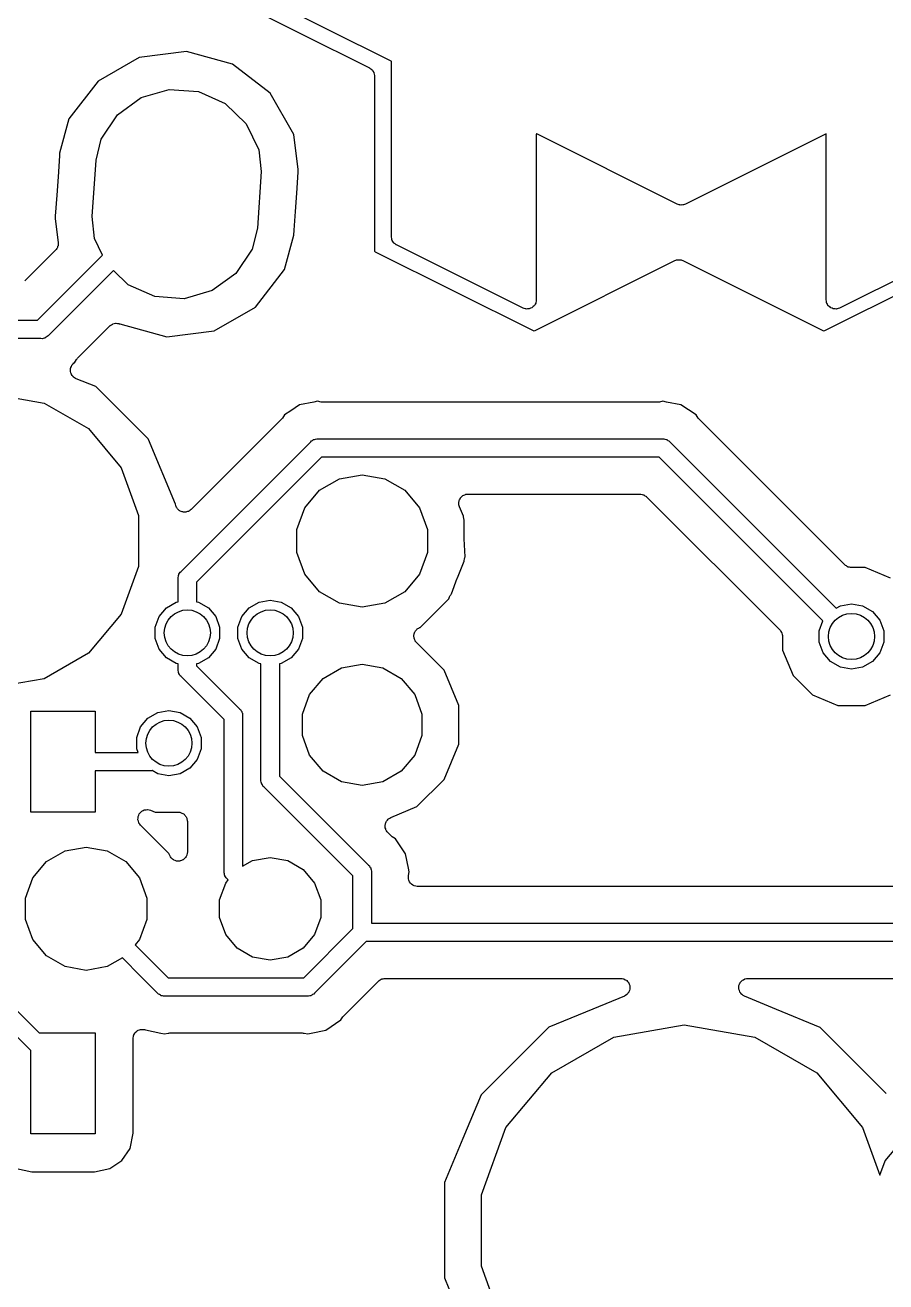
# Model space of a CAD drawing. Extents: x 240.1 to 314.9, y -176.2 to -102.8.
# Drawn here: x 287.45 to 299.33, y -158.82 to -141.47 of the extents above; entities that cross this region are included whole.
import ezdxf

# ---------------------------------------------------------------- set-up
doc = ezdxf.new("R2010")
doc.units = 0
doc.header["$MEASUREMENT"] = 0
doc.layers.add('BLACK', color=7, linetype='CONTINUOUS')

msp = doc.modelspace()

# ---------------------------------------------------------------- linework, layer by layer
at = {"layer": 'BLACK', "linetype": 'CONTINUOUS'}
for p, q in [((290.279, -141.095), (292.2, -142.055)), ((292.5, -141.964), (290.574, -141.001)), ((289.024, -141.914), (288.454, -142.241)), ((289.676, -141.831), (289.024, -141.914)), ((290.31, -142.003), (289.676, -141.831)), ((292.501, -141.965), (292.5, -141.964)), ((292.503, -141.966), (292.501, -141.965)), ((292.503, -141.972), (292.503, -141.966)), ((292.503, -144.388), (292.503, -141.972)), ((290.829, -142.404), (290.31, -142.003)), ((292.2, -142.055), (292.203, -142.057)), ((292.203, -142.057), (292.207, -142.059)), ((292.207, -142.059), (292.221, -142.07)), ((292.221, -142.07), (292.235, -142.081)), ((292.235, -142.081), (292.237, -142.084)), ((292.237, -142.084), (292.24, -142.087)), ((292.24, -142.087), (292.249, -142.103)), ((292.249, -142.103), (292.26, -142.118)), ((292.26, -142.118), (292.26, -142.122)), ((292.26, -142.122), (292.262, -142.125)), ((292.262, -142.125), (292.266, -142.143)), ((292.266, -142.143), (292.27, -142.161)), ((292.27, -142.161), (292.269, -142.165)), ((292.269, -142.165), (292.27, -142.168)), ((288.454, -142.241), (288.053, -142.76)), ((292.27, -142.168), (292.27, -144.577)), ((288.724, -142.705), (289.05, -142.467)), ((289.05, -142.467), (289.438, -142.356)), ((289.438, -142.356), (289.84, -142.384)), ((289.84, -142.384), (290.208, -142.547)), ((291.156, -142.974), (290.829, -142.404)), ((290.208, -142.547), (290.498, -142.827)), ((288.053, -142.76), (287.924, -143.234)), ((288.499, -143.039), (288.724, -142.705)), ((290.498, -142.827), (290.675, -143.189)), ((291.218, -143.461), (291.156, -142.974)), ((294.504, -142.967), (294.503, -142.975)), ((294.503, -142.975), (294.503, -145.261)), ((294.509, -142.969), (294.504, -142.967)), ((296.447, -143.938), (294.509, -142.969)), ((298.496, -142.97), (296.56, -143.938)), ((298.503, -142.967), (298.496, -142.97)), ((298.503, -142.972), (298.503, -142.967)), ((298.503, -145.261), (298.503, -142.972)), ((288.427, -143.332), (288.499, -143.039)), ((290.675, -143.189), (290.707, -143.489)), ((287.922, -143.27), (287.902, -143.56)), ((287.924, -143.234), (287.922, -143.27)), ((287.922, -143.27), (287.922, -143.27)), ((288.373, -144.111), (288.427, -143.332)), ((290.707, -143.489), (290.653, -144.268)), ((291.196, -143.787), (291.216, -143.497)), ((291.216, -143.497), (291.218, -143.461)), ((291.216, -143.497), (291.216, -143.497)), ((287.902, -143.56), (287.884, -143.813)), ((287.884, -143.813), (287.864, -144.103)), ((287.884, -143.813), (287.884, -143.813)), ((291.178, -144.04), (291.196, -143.787)), ((291.196, -143.787), (291.196, -143.787)), ((291.161, -144.297), (291.178, -144.04)), ((291.178, -144.04), (291.178, -144.04)), ((296.461, -143.942), (296.447, -143.938)), ((296.474, -143.948), (296.461, -143.942)), ((296.482, -143.948), (296.474, -143.948)), ((296.489, -143.95), (296.482, -143.948)), ((296.503, -143.949), (296.489, -143.95)), ((296.518, -143.95), (296.503, -143.949)), ((296.525, -143.948), (296.518, -143.95)), ((296.533, -143.948), (296.525, -143.948)), ((296.546, -143.942), (296.533, -143.948)), ((296.56, -143.938), (296.546, -143.942)), ((287.864, -144.103), (287.862, -144.139)), ((287.862, -144.139), (287.904, -144.468)), ((287.864, -144.103), (287.864, -144.103)), ((288.405, -144.411), (288.373, -144.111)), ((288.518, -144.643), (288.405, -144.411)), ((290.653, -144.268), (290.581, -144.561)), ((291.027, -144.84), (291.156, -144.366)), ((291.156, -144.366), (291.161, -144.297)), ((292.504, -144.391), (292.503, -144.388)), ((292.504, -144.395), (292.504, -144.391)), ((292.508, -144.413), (292.504, -144.395)), ((292.511, -144.431), (292.508, -144.413)), ((287.868, -144.574), (287.445, -144.997)), ((287.876, -144.563), (287.868, -144.574)), ((287.885, -144.553), (287.876, -144.563)), ((287.888, -144.545), (287.885, -144.553)), ((287.893, -144.538), (287.888, -144.545)), ((287.897, -144.525), (287.893, -144.538)), ((287.902, -144.512), (287.897, -144.525)), ((287.905, -144.495), (287.902, -144.504)), ((287.902, -144.504), (287.902, -144.512)), ((287.904, -144.468), (287.903, -144.482)), ((287.903, -144.482), (287.905, -144.495)), ((290.581, -144.561), (290.356, -144.895)), ((292.27, -144.577), (292.272, -144.589)), ((292.272, -144.589), (292.273, -144.59)), ((292.273, -144.59), (292.279, -144.595)), ((292.279, -144.595), (294.459, -145.684)), ((292.513, -144.434), (292.511, -144.431)), ((292.514, -144.438), (292.513, -144.434)), ((292.524, -144.453), (292.514, -144.438)), ((292.533, -144.469), (292.524, -144.453)), ((292.536, -144.472), (292.533, -144.469)), ((292.538, -144.475), (292.536, -144.472)), ((292.553, -144.486), (292.538, -144.475)), ((292.567, -144.498), (292.553, -144.486)), ((292.571, -144.499), (292.567, -144.498)), ((292.574, -144.501), (292.571, -144.499)), ((294.32, -145.374), (292.574, -144.501)), ((298.485, -145.682), (300.659, -144.596)), ((300.433, -144.501), (298.687, -145.374)), ((287.618, -145.542), (288.518, -144.643)), ((294.485, -145.682), (296.413, -144.718)), ((296.413, -144.718), (296.427, -144.714)), ((296.427, -144.714), (296.44, -144.708)), ((296.44, -144.708), (296.448, -144.708)), ((296.448, -144.708), (296.455, -144.706)), ((296.455, -144.706), (296.47, -144.707)), ((296.47, -144.707), (296.485, -144.706)), ((296.485, -144.706), (296.492, -144.708)), ((296.492, -144.708), (296.5, -144.708)), ((296.5, -144.708), (296.513, -144.714)), ((296.513, -144.714), (296.527, -144.718)), ((296.527, -144.718), (298.459, -145.684)), ((288.666, -144.854), (287.765, -145.755)), ((288.872, -145.053), (288.666, -144.854)), ((290.356, -144.895), (290.03, -145.133)), ((290.626, -145.359), (291.027, -144.84)), ((289.24, -145.216), (288.872, -145.053)), ((289.642, -145.244), (289.24, -145.216)), ((290.03, -145.133), (289.642, -145.244)), ((294.5, -145.279), (294.498, -145.297)), ((294.503, -145.261), (294.5, -145.279)), ((298.507, -145.279), (298.503, -145.261)), ((298.509, -145.297), (298.507, -145.279)), ((290.056, -145.686), (290.626, -145.359)), ((294.337, -145.379), (294.32, -145.374)), ((294.354, -145.386), (294.337, -145.379)), ((294.358, -145.386), (294.354, -145.386)), ((294.362, -145.387), (294.358, -145.386)), ((294.38, -145.386), (294.362, -145.387)), ((294.399, -145.386), (294.38, -145.386)), ((294.402, -145.384), (294.399, -145.386)), ((294.406, -145.384), (294.402, -145.384)), ((294.423, -145.377), (294.406, -145.384)), ((294.44, -145.371), (294.423, -145.377)), ((294.443, -145.368), (294.44, -145.371)), ((294.446, -145.367), (294.443, -145.368)), ((294.46, -145.354), (294.446, -145.367)), ((294.474, -145.342), (294.46, -145.354)), ((294.476, -145.339), (294.474, -145.342)), ((294.478, -145.336), (294.476, -145.339)), ((294.487, -145.32), (294.478, -145.336)), ((294.496, -145.304), (294.487, -145.32)), ((294.498, -145.297), (294.496, -145.3)), ((294.496, -145.3), (294.496, -145.304)), ((298.51, -145.3), (298.509, -145.297)), ((298.511, -145.304), (298.51, -145.3)), ((298.52, -145.32), (298.511, -145.304)), ((298.528, -145.336), (298.52, -145.32)), ((298.531, -145.339), (298.528, -145.336)), ((298.533, -145.342), (298.531, -145.339)), ((298.547, -145.354), (298.533, -145.342)), ((298.561, -145.367), (298.547, -145.354)), ((298.564, -145.368), (298.561, -145.367)), ((298.567, -145.371), (298.564, -145.368)), ((298.584, -145.377), (298.567, -145.371)), ((298.601, -145.384), (298.584, -145.377)), ((298.605, -145.384), (298.601, -145.384)), ((298.608, -145.386), (298.605, -145.384)), ((298.627, -145.386), (298.608, -145.386)), ((298.645, -145.387), (298.627, -145.386)), ((298.649, -145.386), (298.645, -145.387)), ((298.653, -145.386), (298.649, -145.386)), ((298.67, -145.379), (298.653, -145.386)), ((298.687, -145.374), (298.67, -145.379)), ((286.137, -145.542), (287.618, -145.542)), ((288.173, -146.065), (288.618, -145.62)), ((288.618, -145.62), (288.621, -145.618)), ((288.621, -145.618), (288.623, -145.616)), ((288.623, -145.616), (288.639, -145.605)), ((288.639, -145.605), (288.654, -145.594)), ((288.654, -145.594), (288.657, -145.594)), ((288.657, -145.594), (288.66, -145.592)), ((288.66, -145.592), (288.679, -145.588)), ((288.679, -145.588), (288.697, -145.583)), ((288.697, -145.583), (288.7, -145.583)), ((288.7, -145.583), (288.703, -145.583)), ((288.703, -145.583), (288.722, -145.585)), ((288.722, -145.585), (288.741, -145.587)), ((288.741, -145.587), (288.744, -145.588)), ((288.744, -145.588), (288.747, -145.589)), ((288.747, -145.589), (288.755, -145.593)), ((288.755, -145.593), (289.404, -145.769)), ((287.665, -145.796), (286.184, -145.796)), ((287.682, -145.797), (287.665, -145.796)), ((287.698, -145.793), (287.682, -145.797)), ((287.715, -145.79), (287.698, -145.793)), ((287.72, -145.787), (287.715, -145.79)), ((287.726, -145.786), (287.72, -145.787)), ((287.739, -145.776), (287.726, -145.786)), ((287.754, -145.768), (287.739, -145.776)), ((287.765, -145.755), (287.754, -145.768)), ((289.404, -145.769), (290.056, -145.686)), ((294.459, -145.684), (294.466, -145.686)), ((294.466, -145.686), (294.485, -145.682)), ((298.459, -145.684), (298.466, -145.686)), ((298.466, -145.686), (298.485, -145.682)), ((288.096, -146.161), (288.098, -146.157)), ((288.098, -146.157), (288.111, -146.145)), ((288.111, -146.145), (288.122, -146.132)), ((288.122, -146.132), (288.126, -146.129)), ((288.126, -146.129), (288.128, -146.128)), ((288.128, -146.128), (288.157, -146.084)), ((288.157, -146.084), (288.166, -146.075)), ((288.166, -146.075), (288.173, -146.065)), ((288.074, -146.24), (288.076, -146.223)), ((288.075, -146.245), (288.074, -146.24)), ((288.075, -146.249), (288.075, -146.245)), ((288.08, -146.266), (288.075, -146.249)), ((288.076, -146.205), (288.078, -146.201)), ((288.076, -146.223), (288.076, -146.205)), ((288.078, -146.196), (288.086, -146.181)), ((288.078, -146.201), (288.078, -146.196)), ((288.084, -146.283), (288.08, -146.266)), ((288.087, -146.287), (288.084, -146.283)), ((288.086, -146.181), (288.093, -146.164)), ((288.088, -146.291), (288.087, -146.287)), ((288.099, -146.305), (288.088, -146.291)), ((288.093, -146.164), (288.096, -146.161)), ((288.109, -146.32), (288.099, -146.305)), ((288.112, -146.322), (288.109, -146.32)), ((288.115, -146.326), (288.112, -146.322)), ((288.13, -146.335), (288.115, -146.326)), ((288.144, -146.346), (288.13, -146.335)), ((288.149, -146.347), (288.144, -146.346)), ((288.153, -146.349), (288.149, -146.347)), ((288.424, -146.459), (288.153, -146.349)), ((288.43, -146.463), (288.424, -146.459)), ((288.432, -146.464), (288.43, -146.463)), ((289.146, -147.178), (288.432, -146.464)), ((287.02, -146.565), (287.712, -146.687)), ((291.434, -146.671), (291.237, -146.71)), ((291.485, -146.661), (291.434, -146.671)), ((291.434, -146.671), (291.434, -146.671)), ((291.535, -146.671), (291.485, -146.661)), ((291.547, -146.671), (291.535, -146.671)), ((291.56, -146.673), (291.547, -146.671)), ((296.176, -146.673), (291.56, -146.673)), ((296.188, -146.671), (296.176, -146.673)), ((296.201, -146.671), (296.188, -146.671)), ((296.251, -146.661), (296.201, -146.671)), ((296.301, -146.671), (296.251, -146.661)), ((296.499, -146.71), (296.301, -146.671)), ((296.301, -146.671), (296.301, -146.671)), ((287.712, -146.687), (288.321, -147.039)), ((291.027, -146.85), (290.998, -146.893)), ((291.113, -146.793), (291.027, -146.85)), ((291.237, -146.71), (291.113, -146.793)), ((296.709, -146.85), (296.499, -146.71)), ((296.737, -146.893), (296.709, -146.85)), ((290.983, -146.912), (289.738, -148.156)), ((290.99, -146.902), (290.983, -146.912)), ((290.998, -146.893), (290.99, -146.902)), ((296.746, -146.902), (296.737, -146.893)), ((296.753, -146.912), (296.746, -146.902)), ((298.761, -148.92), (296.753, -146.912)), ((288.321, -147.039), (288.773, -147.578)), ((289.147, -147.18), (289.146, -147.178)), ((289.151, -147.187), (289.147, -147.18)), ((289.522, -148.082), (289.151, -147.187)), ((291.416, -147.201), (291.43, -147.191)), ((291.43, -147.191), (291.436, -147.19)), ((291.436, -147.19), (291.441, -147.187)), ((291.441, -147.187), (291.457, -147.184)), ((291.457, -147.184), (291.473, -147.18)), ((291.473, -147.18), (291.49, -147.181)), ((291.49, -147.181), (296.246, -147.181)), ((296.246, -147.181), (296.262, -147.18)), ((296.262, -147.18), (296.279, -147.184)), ((296.279, -147.184), (296.295, -147.187)), ((296.295, -147.187), (296.3, -147.19)), ((296.3, -147.19), (296.306, -147.191)), ((296.306, -147.191), (296.319, -147.201)), ((289.601, -149.012), (291.391, -147.222)), ((291.391, -147.222), (291.402, -147.209)), ((291.402, -147.209), (291.416, -147.201)), ((296.319, -147.201), (296.334, -147.209)), ((296.334, -147.209), (296.345, -147.222)), ((296.345, -147.222), (298.641, -149.519)), ((291.537, -147.435), (289.814, -149.158)), ((296.198, -147.435), (291.537, -147.435)), ((298.458, -149.695), (296.198, -147.435)), ((288.773, -147.578), (289.014, -148.238)), ((291.787, -147.73), (292.1, -147.675)), ((292.1, -147.675), (292.413, -147.73)), ((291.308, -148.133), (291.512, -147.889)), ((291.512, -147.889), (291.787, -147.73)), ((292.413, -147.73), (292.688, -147.889)), ((292.688, -147.889), (292.892, -148.133)), ((293.433, -148.076), (293.434, -148.062)), ((293.434, -148.048), (293.437, -148.04)), ((293.434, -148.062), (293.434, -148.048)), ((293.437, -148.04), (293.438, -148.032)), ((293.438, -148.032), (293.445, -148.02)), ((293.445, -148.02), (293.45, -148.007)), ((293.45, -148.007), (293.455, -148)), ((293.455, -148), (293.459, -147.993)), ((293.459, -147.993), (293.469, -147.983)), ((293.469, -147.983), (293.478, -147.973)), ((293.478, -147.973), (293.485, -147.969)), ((293.485, -147.969), (293.491, -147.963)), ((293.491, -147.963), (293.504, -147.958)), ((293.504, -147.958), (293.516, -147.951)), ((293.516, -147.951), (293.524, -147.949)), ((293.524, -147.949), (293.532, -147.946)), ((293.532, -147.946), (293.546, -147.946)), ((293.546, -147.946), (293.559, -147.943)), ((293.559, -147.943), (295.935, -147.943)), ((295.935, -147.943), (295.941, -147.944)), ((295.941, -147.944), (295.947, -147.944)), ((295.947, -147.944), (295.963, -147.948)), ((295.963, -147.948), (295.979, -147.951)), ((295.979, -147.951), (295.984, -147.954)), ((295.984, -147.954), (295.989, -147.955)), ((295.989, -147.955), (296.003, -147.965)), ((296.003, -147.965), (296.017, -147.973)), ((296.017, -147.973), (296.021, -147.977)), ((296.021, -147.977), (296.025, -147.98)), ((296.025, -147.98), (297.863, -149.818)), ((289.014, -148.238), (289.014, -148.942)), ((289.526, -148.101), (289.522, -148.082)), ((289.527, -148.103), (289.526, -148.101)), ((289.527, -148.105), (289.527, -148.103)), ((289.531, -148.115), (289.527, -148.105)), ((289.539, -148.127), (289.531, -148.115)), ((289.545, -148.139), (289.539, -148.127)), ((289.551, -148.145), (289.545, -148.139)), ((289.555, -148.152), (289.551, -148.145)), ((289.566, -148.161), (289.555, -148.152)), ((289.576, -148.171), (289.566, -148.161)), ((289.583, -148.174), (289.576, -148.171)), ((289.59, -148.179), (289.583, -148.174)), ((289.603, -148.183), (289.59, -148.179)), ((289.616, -148.189), (289.603, -148.183)), ((289.624, -148.19), (289.616, -148.189)), ((289.632, -148.192), (289.624, -148.19)), ((289.646, -148.192), (289.632, -148.192)), ((289.66, -148.193), (289.646, -148.192)), ((289.668, -148.191), (289.66, -148.193)), ((289.676, -148.19), (289.668, -148.191)), ((289.689, -148.185), (289.676, -148.19)), ((289.702, -148.182), (289.689, -148.185)), ((289.709, -148.177), (289.702, -148.182)), ((289.717, -148.174), (289.709, -148.177)), ((289.727, -148.164), (289.717, -148.174)), ((289.738, -148.156), (289.727, -148.164)), ((291.199, -148.431), (291.308, -148.133)), ((292.892, -148.133), (293.001, -148.431)), ((293.434, -148.084), (293.433, -148.076)), ((293.434, -148.092), (293.434, -148.084)), ((293.439, -148.105), (293.434, -148.092)), ((293.442, -148.119), (293.439, -148.105)), ((293.496, -148.248), (293.442, -148.119)), ((293.496, -148.259), (293.496, -148.248)), ((293.501, -148.28), (293.496, -148.259)), ((293.496, -148.259), (293.496, -148.259)), ((293.496, -148.259), (293.496, -148.259)), ((293.506, -148.302), (293.501, -148.28)), ((293.509, -148.31), (293.506, -148.302)), ((293.506, -148.302), (293.506, -148.302)), ((293.506, -148.302), (293.506, -148.302)), ((293.509, -148.558), (293.509, -148.31)), ((291.199, -148.749), (291.199, -148.431)), ((293.001, -148.431), (293.001, -148.749)), ((293.509, -148.56), (293.509, -148.558)), ((293.509, -148.563), (293.509, -148.56)), ((293.519, -148.811), (293.509, -148.563)), ((291.308, -149.047), (291.199, -148.749)), ((293.001, -148.749), (292.892, -149.047)), ((293.414, -149.099), (293.509, -148.87)), ((293.509, -148.862), (293.513, -148.84)), ((293.509, -148.87), (293.509, -148.862)), ((293.509, -148.862), (293.509, -148.862)), ((293.509, -148.862), (293.509, -148.862)), ((293.513, -148.84), (293.517, -148.819)), ((293.517, -148.819), (293.519, -148.811)), ((293.517, -148.819), (293.517, -148.819)), ((293.517, -148.819), (293.517, -148.819)), ((298.766, -148.924), (298.761, -148.92)), ((298.769, -148.928), (298.766, -148.924)), ((298.784, -148.936), (298.769, -148.928)), ((289.014, -148.942), (288.773, -149.602)), ((289.559, -149.095), (289.563, -149.078)), ((289.56, -149.111), (289.559, -149.095)), ((289.563, -149.078), (289.566, -149.062)), ((289.566, -149.062), (289.569, -149.057)), ((289.569, -149.057), (289.57, -149.051)), ((289.57, -149.051), (289.58, -149.037)), ((289.58, -149.037), (289.588, -149.023)), ((289.588, -149.023), (289.601, -149.012)), ((291.512, -149.291), (291.308, -149.047)), ((292.892, -149.047), (292.688, -149.291)), ((293.333, -149.321), (293.412, -149.104)), ((293.412, -149.104), (293.413, -149.102)), ((293.413, -149.102), (293.414, -149.099)), ((298.797, -148.946), (298.784, -148.936)), ((298.803, -148.947), (298.797, -148.946)), ((298.808, -148.95), (298.803, -148.947)), ((298.824, -148.953), (298.808, -148.95)), ((298.84, -148.957), (298.824, -148.953)), ((298.846, -148.957), (298.84, -148.957)), ((298.851, -148.957), (298.846, -148.957)), ((299.042, -148.957), (298.851, -148.957)), ((299.393, -149.103), (299.042, -148.957)), ((289.56, -149.22), (289.56, -149.111)), ((289.56, -149.431), (289.56, -149.22)), ((289.56, -149.22), (289.56, -149.22)), ((289.814, -149.158), (289.814, -149.431)), ((289.397, -149.514), (289.533, -149.436)), ((289.533, -149.436), (289.56, -149.431)), ((289.814, -149.431), (289.841, -149.436)), ((289.841, -149.436), (289.977, -149.514)), ((290.54, -149.514), (290.676, -149.436)), ((290.676, -149.436), (290.83, -149.409)), ((290.83, -149.409), (290.984, -149.436)), ((290.984, -149.436), (291.12, -149.514)), ((291.787, -149.45), (291.512, -149.291)), ((292.1, -149.505), (291.787, -149.45)), ((292.413, -149.45), (292.1, -149.505)), ((292.688, -149.291), (292.413, -149.45)), ((292.898, -149.784), (293.294, -149.388)), ((293.294, -149.388), (293.306, -149.361)), ((293.306, -149.361), (293.311, -149.353)), ((293.311, -149.353), (293.315, -149.343)), ((293.315, -149.343), (293.323, -149.334)), ((293.323, -149.334), (293.329, -149.324)), ((293.329, -149.324), (293.333, -149.321)), ((288.773, -149.602), (288.321, -150.141)), ((289.296, -149.634), (289.397, -149.514)), ((289.977, -149.514), (290.078, -149.634)), ((290.439, -149.634), (290.54, -149.514)), ((291.12, -149.514), (291.221, -149.634)), ((298.641, -149.519), (298.699, -149.486)), ((298.699, -149.486), (298.853, -149.459)), ((298.853, -149.459), (299.007, -149.486)), ((299.007, -149.486), (299.143, -149.564)), ((299.143, -149.564), (299.244, -149.684)), ((289.243, -149.782), (289.296, -149.634)), ((289.243, -149.938), (289.243, -149.782)), ((290.078, -149.634), (290.131, -149.782)), ((290.131, -149.782), (290.131, -149.938)), ((290.385, -149.782), (290.439, -149.634)), ((290.385, -149.938), (290.385, -149.782)), ((291.221, -149.634), (291.274, -149.782)), ((291.274, -149.782), (291.274, -149.938)), ((292.861, -149.806), (292.867, -149.8)), ((292.867, -149.8), (292.88, -149.795)), ((292.88, -149.795), (292.891, -149.787)), ((292.891, -149.787), (292.898, -149.784)), ((298.409, -149.832), (298.458, -149.695)), ((299.244, -149.684), (299.298, -149.832)), ((289.296, -150.086), (289.243, -149.938)), ((290.131, -149.938), (290.078, -150.086)), ((290.439, -150.086), (290.385, -149.938)), ((291.274, -149.938), (291.221, -150.086)), ((292.813, -149.916), (292.815, -149.902)), ((292.816, -149.924), (292.813, -149.916)), ((292.814, -149.888), (292.817, -149.88)), ((292.815, -149.902), (292.814, -149.888)), ((292.816, -149.932), (292.816, -149.924)), ((292.821, -149.945), (292.816, -149.932)), ((292.817, -149.872), (292.823, -149.859)), ((292.817, -149.88), (292.817, -149.872)), ((292.825, -149.958), (292.821, -149.945)), ((292.823, -149.859), (292.827, -149.846)), ((292.83, -149.965), (292.825, -149.958)), ((292.827, -149.846), (292.832, -149.839)), ((292.833, -149.973), (292.83, -149.965)), ((292.832, -149.839), (292.836, -149.832)), ((292.842, -149.983), (292.833, -149.973)), ((292.836, -149.832), (292.846, -149.822)), ((292.846, -149.822), (292.854, -149.811)), ((292.854, -149.811), (292.861, -149.806)), ((297.863, -149.818), (297.867, -149.823)), ((297.867, -149.823), (297.871, -149.826)), ((297.871, -149.826), (297.879, -149.841)), ((297.879, -149.841), (297.889, -149.854)), ((297.889, -149.854), (297.89, -149.86)), ((297.89, -149.86), (297.893, -149.865)), ((297.893, -149.865), (297.896, -149.881)), ((297.896, -149.881), (297.9, -149.897)), ((297.9, -149.897), (297.9, -149.903)), ((297.9, -149.903), (297.9, -149.908)), ((297.9, -149.908), (297.9, -150.099)), ((298.409, -149.988), (298.409, -149.832)), ((299.298, -149.832), (299.298, -149.988)), ((288.321, -150.141), (287.712, -150.493)), ((289.397, -150.206), (289.296, -150.086)), ((290.078, -150.086), (289.977, -150.206)), ((290.54, -150.206), (290.439, -150.086)), ((291.221, -150.086), (291.12, -150.206)), ((292.85, -149.994), (292.842, -149.983)), ((293.23, -150.375), (292.85, -149.994)), ((297.9, -150.099), (298.046, -150.45)), ((298.462, -150.136), (298.409, -149.988)), ((298.563, -150.256), (298.462, -150.136)), ((299.244, -150.136), (299.143, -150.256)), ((299.298, -149.988), (299.244, -150.136)), ((289.533, -150.284), (289.397, -150.206)), ((289.56, -150.289), (289.533, -150.284)), ((289.56, -150.362), (289.56, -150.289)), ((289.841, -150.284), (289.814, -150.289)), ((289.814, -150.289), (289.814, -150.315)), ((289.814, -150.315), (290.408, -150.909)), ((289.977, -150.206), (289.841, -150.284)), ((290.676, -150.284), (290.54, -150.206)), ((290.703, -150.289), (290.676, -150.284)), ((290.703, -151.886), (290.703, -150.289)), ((290.984, -150.284), (290.957, -150.289)), ((290.957, -150.289), (290.957, -151.839)), ((291.12, -150.206), (290.984, -150.284)), ((291.813, -150.342), (292.1, -150.292)), ((292.1, -150.292), (292.387, -150.342)), ((298.699, -150.334), (298.563, -150.256)), ((299.143, -150.256), (299.007, -150.334)), ((287.712, -150.493), (287.02, -150.615)), ((289.559, -150.379), (289.56, -150.362)), ((289.563, -150.396), (289.559, -150.379)), ((289.566, -150.412), (289.563, -150.396)), ((289.569, -150.417), (289.566, -150.412)), ((289.57, -150.422), (289.569, -150.417)), ((289.58, -150.436), (289.57, -150.422)), ((289.588, -150.451), (289.58, -150.436)), ((289.601, -150.462), (289.588, -150.451)), ((290.195, -151.056), (289.601, -150.462)), ((291.374, -150.711), (291.561, -150.488)), ((291.561, -150.488), (291.813, -150.342)), ((292.387, -150.342), (292.639, -150.488)), ((292.639, -150.488), (292.826, -150.711)), ((293.433, -150.865), (293.23, -150.375)), ((298.046, -150.45), (298.313, -150.717)), ((298.853, -150.361), (298.699, -150.334)), ((299.007, -150.334), (298.853, -150.361)), ((291.274, -150.984), (291.374, -150.711)), ((292.826, -150.711), (292.925, -150.984)), ((298.313, -150.717), (298.664, -150.862)), ((299.042, -150.862), (299.393, -150.717)), ((287.528, -152.337), (287.528, -150.939)), ((287.528, -150.939), (288.417, -150.939)), ((288.417, -150.939), (288.417, -151.511)), ((289.143, -151.038), (289.279, -150.96)), ((289.279, -150.96), (289.433, -150.933)), ((289.433, -150.933), (289.587, -150.96)), ((289.587, -150.96), (289.723, -151.038)), ((290.408, -150.909), (290.421, -150.92)), ((290.421, -150.92), (290.429, -150.935)), ((290.429, -150.935), (290.439, -150.948)), ((290.439, -150.948), (290.44, -150.954)), ((290.44, -150.954), (290.443, -150.959)), ((290.443, -150.959), (290.446, -150.975)), ((290.446, -150.975), (290.45, -150.992)), ((290.45, -150.992), (290.449, -151.009)), ((290.449, -151.009), (290.449, -153.083)), ((291.274, -151.276), (291.274, -150.984)), ((292.925, -150.984), (292.925, -151.276)), ((293.433, -151.395), (293.433, -150.865)), ((298.664, -150.862), (299.042, -150.862)), ((288.988, -151.306), (289.042, -151.158)), ((289.042, -151.158), (289.143, -151.038)), ((289.723, -151.038), (289.824, -151.158)), ((289.824, -151.158), (289.877, -151.306)), ((290.195, -153.156), (290.195, -151.056)), ((288.988, -151.462), (288.988, -151.306)), ((289.877, -151.306), (289.877, -151.462)), ((291.374, -151.549), (291.274, -151.276)), ((292.925, -151.276), (292.826, -151.549)), ((288.417, -151.511), (289.006, -151.511)), ((289.006, -151.511), (288.988, -151.462)), ((289.877, -151.462), (289.824, -151.61)), ((293.23, -151.885), (293.433, -151.395)), ((289.824, -151.61), (289.723, -151.73)), ((291.561, -151.772), (291.374, -151.549)), ((292.826, -151.549), (292.639, -151.772)), ((289.173, -151.765), (288.417, -151.765)), ((288.417, -151.765), (288.417, -152.337)), ((289.19, -151.766), (289.173, -151.765)), ((289.201, -151.763), (289.19, -151.766)), ((289.279, -151.808), (289.201, -151.763)), ((289.433, -151.835), (289.279, -151.808)), ((289.587, -151.808), (289.433, -151.835)), ((289.723, -151.73), (289.587, -151.808)), ((290.702, -151.903), (290.703, -151.886)), ((290.957, -151.839), (292.186, -153.068)), ((291.813, -151.918), (291.561, -151.772)), ((292.639, -151.772), (292.387, -151.918)), ((292.855, -152.26), (293.23, -151.885)), ((290.706, -151.92), (290.702, -151.903)), ((290.709, -151.936), (290.706, -151.92)), ((290.712, -151.941), (290.709, -151.936)), ((290.713, -151.947), (290.712, -151.941)), ((290.723, -151.96), (290.713, -151.947)), ((290.731, -151.975), (290.723, -151.96)), ((290.744, -151.986), (290.731, -151.975)), ((291.973, -153.215), (290.744, -151.986)), ((292.1, -151.968), (291.813, -151.918)), ((292.387, -151.918), (292.1, -151.968)), ((288.417, -152.337), (287.528, -152.337)), ((289.006, -152.419), (289.007, -152.4)), ((289.007, -152.4), (289.008, -152.397)), ((289.008, -152.394), (289.016, -152.377)), ((289.008, -152.397), (289.008, -152.394)), ((289.016, -152.377), (289.023, -152.359)), ((289.023, -152.359), (289.025, -152.357)), ((289.025, -152.357), (289.027, -152.354)), ((289.027, -152.354), (289.04, -152.341)), ((289.04, -152.341), (289.053, -152.326)), ((289.053, -152.326), (289.056, -152.325)), ((289.056, -152.325), (289.058, -152.323)), ((289.058, -152.323), (289.075, -152.315)), ((289.075, -152.315), (289.092, -152.306)), ((289.092, -152.306), (289.095, -152.306)), ((289.095, -152.306), (289.098, -152.305)), ((289.098, -152.305), (289.117, -152.303)), ((289.117, -152.303), (289.136, -152.3)), ((289.136, -152.3), (289.139, -152.301)), ((289.139, -152.301), (289.142, -152.301)), ((289.142, -152.301), (289.16, -152.306)), ((289.16, -152.306), (289.179, -152.31)), ((289.179, -152.31), (289.244, -152.337)), ((289.244, -152.337), (289.56, -152.337)), ((289.56, -152.337), (289.571, -152.338)), ((289.571, -152.338), (289.582, -152.338)), ((289.582, -152.338), (289.592, -152.342)), ((289.592, -152.342), (289.603, -152.344)), ((289.603, -152.344), (289.613, -152.35)), ((289.613, -152.35), (289.624, -152.354)), ((289.624, -152.354), (289.632, -152.361)), ((289.632, -152.361), (289.642, -152.366)), ((289.642, -152.366), (289.649, -152.375)), ((289.649, -152.375), (289.657, -152.382)), ((289.657, -152.382), (289.663, -152.391)), ((289.663, -152.391), (289.67, -152.4)), ((289.67, -152.4), (289.674, -152.41)), ((292.494, -152.41), (292.855, -152.26)), ((289.004, -152.438), (289.006, -152.419)), ((289.005, -152.441), (289.004, -152.438)), ((289.005, -152.444), (289.005, -152.441)), ((289.011, -152.462), (289.005, -152.444)), ((289.016, -152.481), (289.011, -152.462)), ((289.017, -152.483), (289.016, -152.481)), ((289.018, -152.486), (289.017, -152.483)), ((289.03, -152.501), (289.018, -152.486)), ((289.041, -152.517), (289.03, -152.501)), ((289.431, -152.907), (289.041, -152.517)), ((289.674, -152.41), (289.679, -152.42)), ((289.679, -152.42), (289.681, -152.431)), ((289.681, -152.431), (289.685, -152.441)), ((289.685, -152.441), (289.685, -152.453)), ((289.685, -152.453), (289.687, -152.463)), ((289.687, -152.463), (289.687, -152.886)), ((292.416, -152.538), (292.418, -152.525)), ((292.419, -152.546), (292.416, -152.538)), ((292.417, -152.511), (292.42, -152.503)), ((292.418, -152.525), (292.417, -152.511)), ((292.419, -152.555), (292.419, -152.546)), ((292.424, -152.568), (292.419, -152.555)), ((292.42, -152.494), (292.426, -152.482)), ((292.42, -152.503), (292.42, -152.494)), ((292.428, -152.581), (292.424, -152.568)), ((292.426, -152.482), (292.43, -152.469)), ((292.433, -152.588), (292.428, -152.581)), ((292.43, -152.469), (292.435, -152.462)), ((292.435, -152.462), (292.439, -152.455)), ((292.439, -152.455), (292.449, -152.445)), ((292.449, -152.445), (292.457, -152.434)), ((292.457, -152.434), (292.464, -152.429)), ((292.464, -152.429), (292.47, -152.423)), ((292.47, -152.423), (292.483, -152.417)), ((292.483, -152.417), (292.494, -152.41)), ((292.436, -152.596), (292.433, -152.588)), ((292.445, -152.606), (292.436, -152.596)), ((292.453, -152.617), (292.445, -152.606)), ((292.496, -152.66), (292.453, -152.617)), ((292.506, -152.667), (292.496, -152.66)), ((292.515, -152.676), (292.506, -152.667)), ((292.558, -152.704), (292.515, -152.676)), ((292.586, -152.747), (292.558, -152.704)), ((292.689, -152.9), (292.586, -152.747)), ((287.743, -153.018), (287.999, -152.87)), ((287.999, -152.87), (288.29, -152.819)), ((288.29, -152.819), (288.581, -152.87)), ((288.581, -152.87), (288.837, -153.018)), ((289.443, -152.935), (289.431, -152.907)), ((289.68, -152.927), (289.679, -152.93)), ((289.681, -152.925), (289.68, -152.927)), ((289.684, -152.905), (289.681, -152.925)), ((289.687, -152.886), (289.684, -152.905)), ((292.698, -152.914), (292.689, -152.9)), ((292.689, -152.9), (292.689, -152.9)), ((292.737, -153.112), (292.698, -152.914)), ((287.553, -153.244), (287.743, -153.018)), ((288.837, -153.018), (289.027, -153.244)), ((289.453, -152.951), (289.443, -152.935)), ((289.463, -152.968), (289.453, -152.951)), ((289.465, -152.97), (289.463, -152.968)), ((289.466, -152.972), (289.465, -152.97)), ((289.482, -152.984), (289.466, -152.972)), ((289.497, -152.996), (289.482, -152.984)), ((289.499, -152.997), (289.497, -152.996)), ((289.501, -152.999), (289.499, -152.997)), ((289.52, -153.005), (289.501, -152.999)), ((289.538, -153.011), (289.52, -153.005)), ((289.541, -153.011), (289.538, -153.011)), ((289.543, -153.012), (289.541, -153.011)), ((289.563, -153.011), (289.543, -153.012)), ((289.582, -153.011), (289.563, -153.011)), ((289.585, -153.011), (289.582, -153.011)), ((289.587, -153.01), (289.585, -153.011)), ((289.605, -153.003), (289.587, -153.01)), ((289.624, -152.996), (289.605, -153.003)), ((289.626, -152.995), (289.624, -152.996)), ((289.628, -152.994), (289.626, -152.995)), ((289.642, -152.98), (289.628, -152.994)), ((289.657, -152.968), (289.642, -152.98)), ((289.659, -152.966), (289.657, -152.968)), ((289.661, -152.964), (289.659, -152.966)), ((289.67, -152.947), (289.661, -152.964)), ((289.679, -152.93), (289.67, -152.947)), ((290.449, -153.083), (290.587, -153.004)), ((290.587, -153.004), (290.83, -152.961)), ((290.83, -152.961), (291.073, -153.004)), ((291.073, -153.004), (291.286, -153.127)), ((292.186, -153.068), (292.199, -153.079)), ((292.199, -153.079), (292.207, -153.094)), ((292.207, -153.094), (292.217, -153.107)), ((287.452, -153.522), (287.553, -153.244)), ((289.027, -153.244), (289.128, -153.522)), ((290.194, -153.173), (290.195, -153.156)), ((290.198, -153.19), (290.194, -153.173)), ((290.201, -153.206), (290.198, -153.19)), ((290.204, -153.211), (290.201, -153.206)), ((290.205, -153.216), (290.204, -153.211)), ((290.215, -153.23), (290.205, -153.216)), ((290.223, -153.245), (290.215, -153.23)), ((290.216, -153.315), (290.252, -153.272)), ((290.236, -153.256), (290.223, -153.245)), ((290.252, -153.272), (290.236, -153.256)), ((291.286, -153.127), (291.444, -153.315)), ((291.973, -153.945), (291.973, -153.215)), ((292.217, -153.107), (292.218, -153.113)), ((292.218, -153.113), (292.221, -153.118)), ((292.221, -153.118), (292.224, -153.134)), ((292.224, -153.134), (292.228, -153.151)), ((292.228, -153.151), (292.227, -153.168)), ((292.227, -153.168), (292.227, -153.871)), ((292.747, -153.162), (292.737, -153.112)), ((292.737, -153.112), (292.737, -153.112)), ((292.737, -153.214), (292.738, -153.212)), ((292.737, -153.234), (292.737, -153.214)), ((292.737, -153.255), (292.737, -153.234)), ((292.737, -153.256), (292.737, -153.255)), ((292.737, -153.258), (292.737, -153.256)), ((292.744, -153.277), (292.737, -153.258)), ((292.738, -153.211), (292.747, -153.162)), ((292.738, -153.212), (292.738, -153.211)), ((290.131, -153.547), (290.216, -153.315)), ((291.444, -153.315), (291.529, -153.547)), ((292.751, -153.297), (292.744, -153.277)), ((292.752, -153.298), (292.751, -153.297)), ((292.752, -153.299), (292.752, -153.298)), ((292.766, -153.315), (292.752, -153.299)), ((292.779, -153.331), (292.766, -153.315)), ((292.78, -153.332), (292.779, -153.331)), ((292.781, -153.333), (292.78, -153.332)), ((292.799, -153.343), (292.781, -153.333)), ((292.816, -153.354), (292.799, -153.343)), ((292.818, -153.354), (292.816, -153.354)), ((292.819, -153.355), (292.818, -153.354)), ((292.839, -153.359), (292.819, -153.355)), ((292.86, -153.363), (292.839, -153.359)), ((292.861, -153.362), (292.86, -153.363)), ((292.862, -153.363), (292.861, -153.362)), ((300.103, -153.363), (292.862, -153.363)), ((287.452, -153.818), (287.452, -153.522)), ((289.128, -153.522), (289.128, -153.818)), ((290.131, -153.793), (290.131, -153.547)), ((291.529, -153.547), (291.529, -153.793)), ((290.216, -154.025), (290.131, -153.793)), ((291.529, -153.793), (291.444, -154.025)), ((287.553, -154.096), (287.452, -153.818)), ((289.128, -153.818), (289.027, -154.096)), ((291.296, -154.623), (291.973, -153.945)), ((292.227, -153.871), (300.172, -153.871)), ((287.743, -154.322), (287.553, -154.096)), ((289.027, -154.096), (288.967, -154.167)), ((290.374, -154.213), (290.216, -154.025)), ((291.444, -154.025), (291.286, -154.213)), ((292.153, -154.125), (291.442, -154.835)), ((300.125, -154.125), (292.153, -154.125)), ((288.967, -154.167), (289.226, -154.426)), ((290.587, -154.337), (290.374, -154.213)), ((291.286, -154.213), (291.073, -154.337)), ((287.999, -154.47), (287.743, -154.322)), ((288.29, -154.521), (287.999, -154.47)), ((288.581, -154.47), (288.29, -154.521)), ((288.79, -154.349), (288.581, -154.47)), ((289.046, -154.606), (288.79, -154.349)), ((289.226, -154.426), (289.226, -154.426)), ((289.226, -154.426), (289.422, -154.623)), ((290.83, -154.379), (290.587, -154.337)), ((291.073, -154.337), (290.83, -154.379)), ((289.276, -154.835), (289.046, -154.606)), ((289.046, -154.606), (289.046, -154.606)), ((289.422, -154.623), (291.296, -154.623)), ((292.33, -154.667), (292.334, -154.662)), ((292.334, -154.662), (292.348, -154.654)), ((292.348, -154.654), (292.362, -154.645)), ((292.362, -154.645), (292.367, -154.643)), ((292.367, -154.643), (292.372, -154.64)), ((292.372, -154.64), (292.389, -154.637)), ((292.389, -154.637), (292.405, -154.633)), ((292.405, -154.633), (292.41, -154.634)), ((292.41, -154.634), (292.416, -154.633)), ((292.416, -154.633), (295.669, -154.633)), ((295.669, -154.633), (295.688, -154.636)), ((295.688, -154.636), (295.708, -154.639)), ((295.708, -154.639), (295.71, -154.64)), ((295.71, -154.64), (295.713, -154.64)), ((295.713, -154.64), (295.73, -154.65)), ((295.73, -154.65), (295.747, -154.659)), ((295.747, -154.659), (295.749, -154.661)), ((295.749, -154.661), (295.751, -154.662)), ((295.751, -154.662), (295.763, -154.677)), ((297.33, -154.677), (297.343, -154.662)), ((297.343, -154.662), (297.345, -154.661)), ((297.345, -154.661), (297.347, -154.659)), ((297.347, -154.659), (297.364, -154.65)), ((297.364, -154.65), (297.381, -154.64)), ((297.381, -154.64), (297.384, -154.64)), ((297.384, -154.64), (297.387, -154.638)), ((297.387, -154.638), (297.405, -154.636)), ((297.405, -154.636), (297.424, -154.633)), ((297.424, -154.633), (299.862, -154.633)), ((289.287, -154.848), (289.276, -154.835)), ((291.442, -154.835), (291.431, -154.848)), ((291.85, -155.145), (292.326, -154.67)), ((292.326, -154.67), (292.33, -154.667)), ((295.763, -154.677), (295.777, -154.691)), ((295.779, -154.823), (295.767, -154.838)), ((295.777, -154.691), (295.778, -154.694)), ((295.778, -154.694), (295.779, -154.696)), ((295.779, -154.696), (295.786, -154.714)), ((295.78, -154.821), (295.779, -154.823)), ((295.782, -154.818), (295.78, -154.821)), ((295.788, -154.8), (295.782, -154.818)), ((295.786, -154.714), (295.793, -154.732)), ((295.794, -154.782), (295.788, -154.8)), ((295.793, -154.732), (295.794, -154.735)), ((295.794, -154.735), (295.794, -154.738)), ((295.794, -154.738), (295.794, -154.757)), ((295.794, -154.757), (295.795, -154.776)), ((295.795, -154.776), (295.794, -154.779)), ((295.794, -154.779), (295.794, -154.782)), ((297.298, -154.776), (297.299, -154.757)), ((297.299, -154.779), (297.298, -154.776)), ((297.299, -154.738), (297.3, -154.735)), ((297.299, -154.757), (297.299, -154.738)), ((297.299, -154.782), (297.299, -154.779)), ((297.306, -154.8), (297.299, -154.782)), ((297.3, -154.732), (297.308, -154.714)), ((297.3, -154.735), (297.3, -154.732)), ((297.311, -154.818), (297.306, -154.8)), ((297.308, -154.714), (297.314, -154.696)), ((297.313, -154.82), (297.311, -154.818)), ((297.314, -154.823), (297.313, -154.82)), ((297.314, -154.696), (297.316, -154.694)), ((297.327, -154.838), (297.314, -154.823)), ((297.316, -154.694), (297.317, -154.691)), ((297.317, -154.691), (297.33, -154.677)), ((287.114, -154.854), (287.644, -155.385)), ((289.301, -154.857), (289.287, -154.848)), ((289.315, -154.866), (289.301, -154.857)), ((289.32, -154.868), (289.315, -154.866)), ((289.325, -154.871), (289.32, -154.868)), ((289.342, -154.874), (289.325, -154.871)), ((289.358, -154.878), (289.342, -154.874)), ((289.375, -154.877), (289.358, -154.878)), ((291.343, -154.877), (289.375, -154.877)), ((291.359, -154.878), (291.343, -154.877)), ((291.376, -154.874), (291.359, -154.878)), ((291.392, -154.871), (291.376, -154.874)), ((291.397, -154.868), (291.392, -154.871)), ((291.403, -154.866), (291.397, -154.868)), ((291.416, -154.857), (291.403, -154.866)), ((291.431, -154.848), (291.416, -154.857)), ((295.718, -154.877), (295.284, -155.057)), ((295.734, -154.867), (295.718, -154.877)), ((295.751, -154.857), (295.734, -154.867)), ((295.753, -154.855), (295.751, -154.857)), ((295.755, -154.853), (295.753, -154.855)), ((295.767, -154.838), (295.755, -154.853)), ((297.338, -154.853), (297.327, -154.838)), ((297.341, -154.855), (297.338, -154.853)), ((297.343, -154.857), (297.341, -154.855)), ((297.359, -154.867), (297.343, -154.857)), ((297.375, -154.877), (297.359, -154.867)), ((297.816, -155.061), (297.375, -154.877)), ((287.528, -155.628), (286.967, -155.067)), ((291.806, -155.207), (291.834, -155.165)), ((291.834, -155.165), (291.843, -155.156)), ((291.843, -155.156), (291.85, -155.145)), ((295.284, -155.057), (294.674, -155.307)), ((295.284, -155.057), (295.284, -155.057)), ((295.284, -155.057), (295.284, -155.057)), ((298.419, -155.311), (297.816, -155.061)), ((297.816, -155.061), (297.816, -155.061)), ((297.816, -155.061), (297.816, -155.061)), ((288.987, -155.364), (289.001, -155.352)), ((289.001, -155.352), (289.005, -155.351)), ((289.005, -155.351), (289.008, -155.348)), ((289.008, -155.348), (289.026, -155.343)), ((289.026, -155.343), (289.042, -155.337)), ((289.042, -155.337), (289.047, -155.337)), ((289.047, -155.337), (289.051, -155.336)), ((289.051, -155.336), (289.069, -155.337)), ((289.069, -155.337), (289.086, -155.337)), ((289.086, -155.337), (289.09, -155.338)), ((289.09, -155.338), (289.095, -155.339)), ((289.095, -155.339), (289.109, -155.345)), ((289.109, -155.345), (289.319, -155.387)), ((291.398, -155.387), (291.596, -155.348)), ((291.596, -155.348), (291.806, -155.207)), ((294.674, -155.308), (293.741, -156.241)), ((294.674, -155.307), (294.674, -155.308)), ((295.573, -155.443), (296.545, -155.272)), ((296.545, -155.272), (297.517, -155.443)), ((299.314, -156.206), (298.419, -155.311)), ((287.644, -155.385), (288.417, -155.385)), ((288.417, -155.385), (288.417, -156.781)), ((288.937, -155.462), (288.938, -155.458)), ((288.937, -156.769), (288.937, -155.462)), ((288.938, -155.454), (288.942, -155.436)), ((288.938, -155.458), (288.938, -155.454)), ((288.942, -155.436), (288.945, -155.419)), ((288.945, -155.419), (288.947, -155.415)), ((288.947, -155.415), (288.948, -155.411)), ((288.948, -155.411), (288.958, -155.396)), ((288.958, -155.396), (288.967, -155.38)), ((288.967, -155.38), (288.97, -155.378)), ((288.97, -155.378), (288.973, -155.374)), ((288.973, -155.374), (288.987, -155.364)), ((289.319, -155.387), (289.319, -155.387)), ((289.319, -155.387), (289.37, -155.397)), ((289.37, -155.397), (289.42, -155.387)), ((289.42, -155.387), (289.432, -155.387)), ((289.432, -155.387), (289.445, -155.385)), ((289.445, -155.385), (291.273, -155.385)), ((291.273, -155.385), (291.285, -155.387)), ((291.285, -155.387), (291.298, -155.387)), ((291.298, -155.387), (291.348, -155.397)), ((291.348, -155.397), (291.398, -155.387)), ((291.398, -155.387), (291.398, -155.387)), ((294.717, -155.937), (295.573, -155.443)), ((297.517, -155.443), (298.373, -155.937)), ((287.528, -156.781), (287.528, -155.628)), ((294.083, -156.693), (294.717, -155.937)), ((298.373, -155.937), (299.007, -156.693)), ((299.323, -156.212), (299.314, -156.206)), ((299.331, -156.22), (299.323, -156.212)), ((293.741, -156.241), (293.491, -156.844)), ((293.745, -157.621), (294.083, -156.693)), ((299.007, -156.693), (299.246, -157.35)), ((299.319, -157.15), (299.75, -156.637)), ((288.417, -156.781), (287.528, -156.781)), ((288.896, -156.98), (288.937, -156.769)), ((293.491, -156.844), (293.237, -157.452)), ((293.491, -156.844), (293.491, -156.844)), ((293.491, -156.844), (293.491, -156.844)), ((288.783, -157.148), (288.896, -156.98)), ((287.33, -157.26), (287.541, -157.302)), ((288.404, -157.302), (288.615, -157.26)), ((288.615, -157.26), (288.783, -157.148)), ((299.246, -157.35), (299.319, -157.15)), ((287.541, -157.302), (288.404, -157.302)), ((293.237, -157.452), (293.237, -158.11)), ((293.745, -158.609), (293.745, -157.621)), ((293.237, -158.11), (293.235, -158.768)), ((293.237, -158.11), (293.237, -158.11)), ((293.237, -158.11), (293.237, -158.11)), ((294.083, -159.537), (293.745, -158.609)), ((293.235, -158.768), (293.487, -159.376))]:
    msp.add_line(p, q, dxfattribs=at)
at = {"layer": 'BLACK'}
for centre in [(289.687, -149.86), (290.83, -149.86), (298.853, -149.91), (289.433, -151.384)]:
    msp.add_circle(centre, 0.318, dxfattribs=at)

doc.saveas('drawing.dxf')
